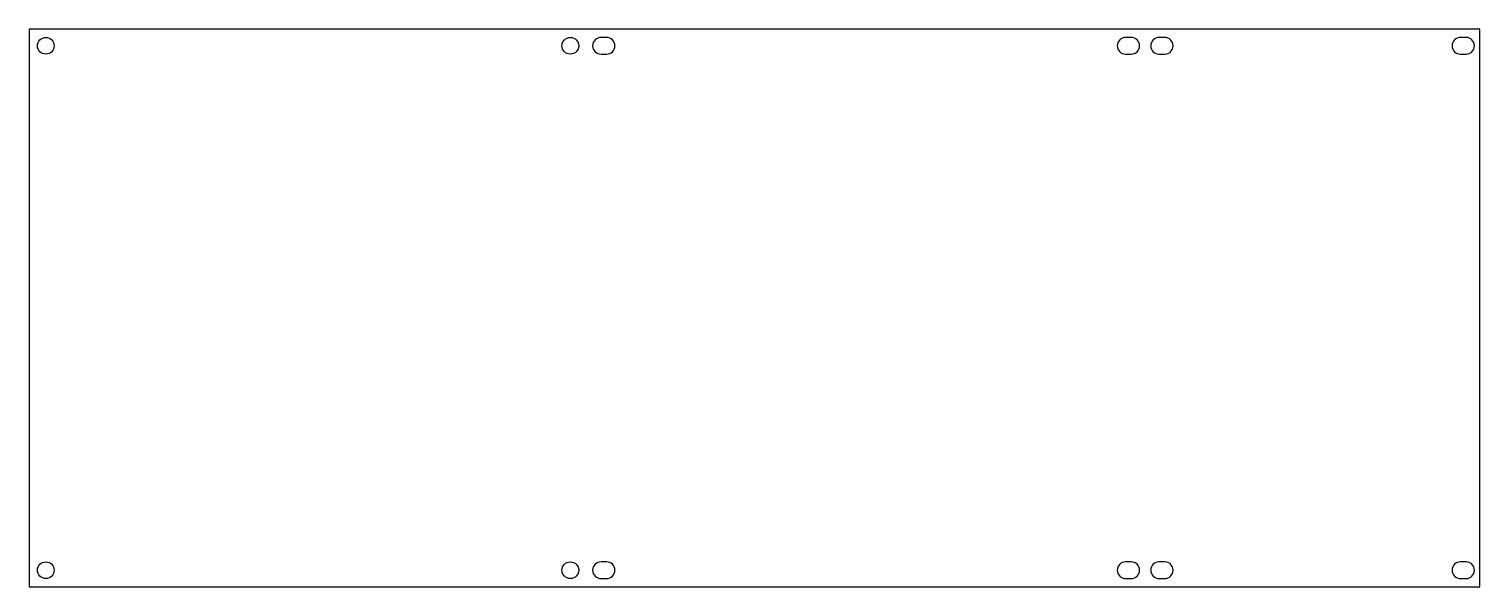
# Model space of a CAD drawing. Header units: millimetres. Extents: x 0 to 260, y 0 to 100.
import ezdxf

# ---------------------------------------------------------------- set-up
doc = ezdxf.new("R2010")
doc.units = ezdxf.units.MM

msp = doc.modelspace()

# ---------------------------------------------------------------- linework, layer by layer
at = {"color": 7, "linetype": 'Continuous', "lineweight": 25}
for p, q in [((0, 100), (0, 0)), ((260, 100), (0, 100)), ((260, 0), (260, 100)), ((103.5, 98.5), (102.5, 98.5)), ((197.5, 98.5), (196.5, 98.5)), ((203.5, 98.5), (202.5, 98.5)), ((257.5, 98.5), (256.5, 98.5)), ((102.5, 95.5), (103.5, 95.5)), ((196.5, 95.5), (197.5, 95.5)), ((202.5, 95.5), (203.5, 95.5)), ((256.5, 95.5), (257.5, 95.5)), ((103.5, 4.5), (102.5, 4.5)), ((197.5, 4.5), (196.5, 4.5)), ((203.5, 4.5), (202.5, 4.5)), ((257.5, 4.5), (256.5, 4.5)), ((0, 0), (260, 0)), ((102.5, 1.5), (103.5, 1.5)), ((196.5, 1.5), (197.5, 1.5)), ((202.5, 1.5), (203.5, 1.5)), ((256.5, 1.5), (257.5, 1.5))]:
    msp.add_line(p, q, dxfattribs=at)
for centre in [(3, 97), (97, 97), (3, 3), (97, 3)]:
    msp.add_circle(centre, 1.5, dxfattribs=at)
for centre, start, end in [((102.5, 97), 90, 270), ((103.5, 97), 270, 90), ((196.5, 97), 90, 270), ((197.5, 97), 270, 90), ((202.5, 97), 90, 270), ((203.5, 97), 270, 90), ((256.5, 97), 90, 270), ((257.5, 97), 270, 90), ((102.5, 3), 90, 270), ((103.5, 3), 270, 90), ((196.5, 3), 90, 270), ((197.5, 3), 270, 90), ((202.5, 3), 90, 270), ((203.5, 3), 270, 90), ((256.5, 3), 90, 270), ((257.5, 3), 270, 90)]:
    msp.add_arc(centre, 1.5, start, end, dxfattribs=at)

doc.saveas('drawing.dxf')
